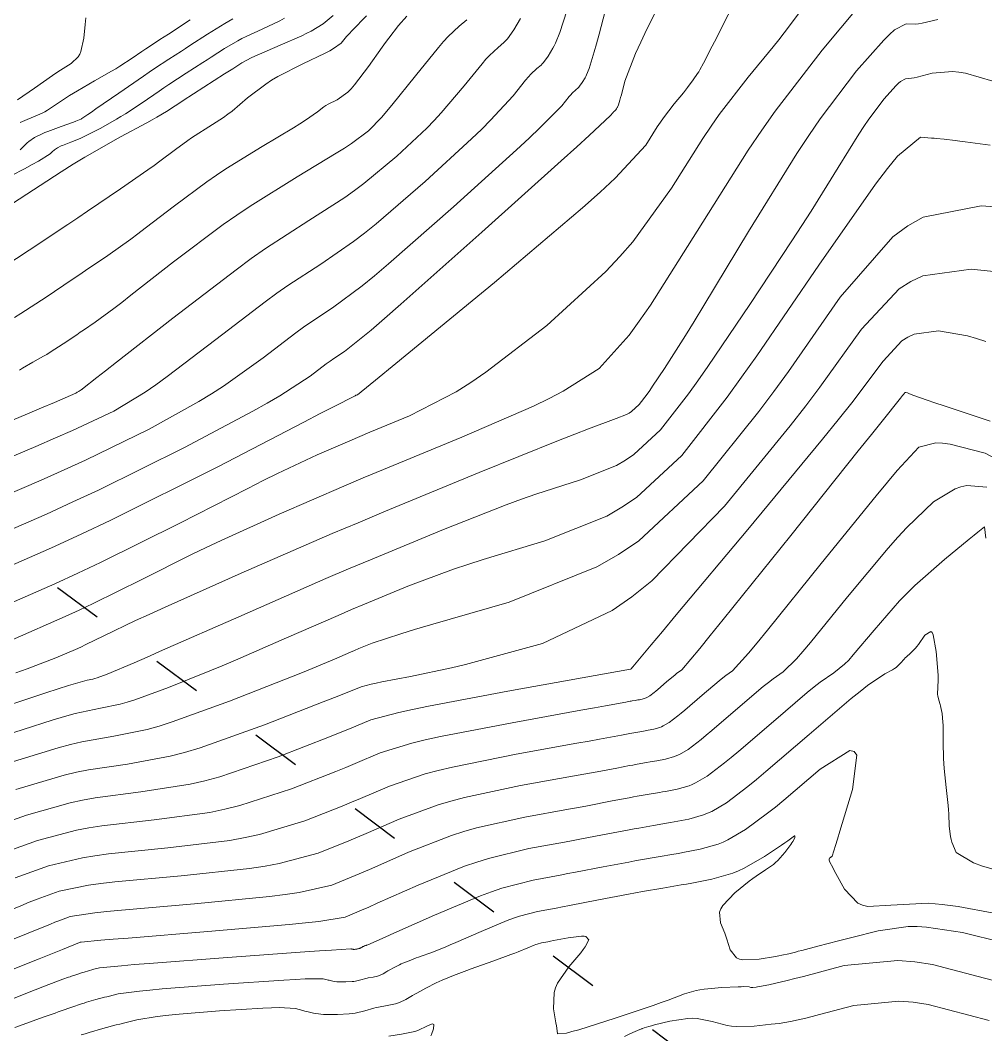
# Model space of a CAD drawing. Header units: millimetres. Extents: x 837475 to 838477, y 1189012 to 1191015.
# Drawn here: x 837715.5 to 837785.9, y 1190253.3 to 1190327.2 of the extents above; entities that cross this region are included whole.
import ezdxf

# ---------------------------------------------------------------- set-up
doc = ezdxf.new("R2010")
doc.units = ezdxf.units.MM
doc.header["$LTSCALE"] = 0.3
doc.linetypes.add('ACAD_ISO03W100', pattern=[30, 12, -18])
for name, color, linetype, lineweight, true_color in [('COTAS 10', 7, 'Continuous', 9, 0x6e3e2d), ('COTAS INT', 7, 'Continuous', 5, 0x9fa19f), ('Linea_Tendencia', 7, 'ACAD_ISO03W100', 30, 0xef3939)]:
    doc.layers.add(name, color=color, linetype=linetype, lineweight=lineweight, true_color=true_color)

msp = doc.modelspace()

# ---------------------------------------------------------------- linework, layer by layer
at = {"layer": 'COTAS 10'}
for points in [[(837710, 1190288.035), (837717.448, 1190291.266), (837719.374, 1190292.145), (837721.242, 1190293.017), (837727.497, 1190296.109), (837732.473, 1190298.76), (837733.535, 1190299.354), (837734.459, 1190299.887), (837736.655, 1190301.307), (837737.83, 1190302.205), (837738.111, 1190302.41), (837738.373, 1190302.595), (837739.158, 1190303.106), (837741.092, 1190304.673), (837742.078, 1190305.525), (837743.26, 1190306.558), (837749.156, 1190311.799), (837754.958, 1190317.01), (837756.08, 1190318.024), (837756.993, 1190318.852), (837758.544, 1190320.297), (837758.7, 1190320.49), (837758.734, 1190320.53), (837758.764, 1190320.563), (837758.839, 1190320.634), (837758.891, 1190320.676), (837758.906, 1190320.692), (837758.921, 1190320.71), (837758.979, 1190320.787), (837759.038, 1190320.887), (837759.053, 1190320.918), (837759.069, 1190320.951), (837759.125, 1190321.083), (837759.231, 1190321.436), (837759.278, 1190321.608), (837759.333, 1190321.812), (837759.597, 1190322.819), (837760.372, 1190324.817), (837760.748, 1190325.646), (837761.195, 1190326.595), (837763.396, 1190331.019)], [(837715.108, 1190305.594), (837715.578, 1190305.882), (837717.43, 1190307.081), (837719.317, 1190308.349), (837719.809, 1190308.681), (837720.288, 1190309.005), (837721.908, 1190310.107), (837723.588, 1190311.301), (837724.104, 1190311.682), (837724.643, 1190312.087), (837726.773, 1190313.731), (837729.138, 1190315.483), (837729.824, 1190315.955), (837730.524, 1190316.421), (837733.165, 1190318.055), (837735.442, 1190319.41), (837735.912, 1190319.701), (837736.313, 1190319.955), (837737.18, 1190320.567), (837737.652, 1190320.929), (837737.803, 1190321.025), (837737.963, 1190321.121), (837738.614, 1190321.452), (837739.399, 1190322.018), (837739.642, 1190322.261), (837739.898, 1190322.542), (837740.917, 1190323.868), (837741.914, 1190325.282), (837742.157, 1190325.618), (837742.384, 1190325.93), (837743.083, 1190326.856), (837743.695, 1190327.556)], [(837715.535, 1190319.792), (837715.706, 1190319.875), (837715.877, 1190319.954), (837716.494, 1190320.201), (837717.139, 1190320.483), (837717.327, 1190320.583), (837717.52, 1190320.693), (837718.254, 1190321.171), (837719.131, 1190321.753), (837719.415, 1190321.929), (837719.716, 1190322.111), (837720.949, 1190322.823), (837722.188, 1190323.536), (837722.493, 1190323.719), (837722.781, 1190323.896), (837723.682, 1190324.486), (837724.38, 1190324.966), (837724.539, 1190325.075), (837724.684, 1190325.173), (837725.086, 1190325.439), (837725.707, 1190325.839), (837726.323, 1190326.236), (837727.923, 1190327.267)], [(837712.821, 1190276.74), (837717.405, 1190278.246), (837718.307, 1190278.535), (837719.05, 1190278.769), (837720.406, 1190279.155), (837720.821, 1190279.238), (837720.971, 1190279.282), (837721.135, 1190279.333), (837721.854, 1190279.594), (837723.822, 1190280.43), (837724.774, 1190280.844), (837725.903, 1190281.338), (837731.449, 1190283.784), (837737.81, 1190286.562), (837739.453, 1190287.267), (837741.044, 1190287.942), (837746.364, 1190290.147), (837750.929, 1190291.931), (837752.045, 1190292.341), (837753.098, 1190292.715), (837756.364, 1190293.764), (837758.988, 1190294.815), (837759.635, 1190295.191), (837760.248, 1190295.604), (837762.177, 1190297.4), (837764.216, 1190300.038), (837764.898, 1190300.982), (837765.631, 1190302.017), (837768.704, 1190306.527), (837771.762, 1190311.17), (837772.485, 1190312.29), (837773.155, 1190313.339), (837775.13, 1190316.527), (837776.635, 1190318.948), (837777.008, 1190319.513), (837777.363, 1190320.032), (837778.489, 1190321.524), (837779.338, 1190322.475), (837779.518, 1190322.652), (837779.674, 1190322.792), (837780.04, 1190322.986), (837780.465, 1190323.017), (837780.659, 1190323.054), (837780.886, 1190323.103), (837781.981, 1190323.383), (837783.455, 1190323.516), (837783.921, 1190323.471), (837784.412, 1190323.392), (837786.394, 1190322.813)], [(837713.727, 1190266.381), (837716.79, 1190267.486), (837719.624, 1190268.223), (837720.521, 1190268.392), (837721.468, 1190268.547), (837725.296, 1190268.98), (837729.353, 1190269.531), (837730.444, 1190269.759), (837731.521, 1190270.021), (837735.296, 1190271.239), (837738.528, 1190272.514), (837739.264, 1190272.81), (837739.93, 1190273.082), (837741.759, 1190273.859), (837744.07, 1190274.572), (837745.041, 1190274.804), (837746.155, 1190275.05), (837751.37, 1190276.062), (837756.384, 1190276.966), (837757.37, 1190277.145), (837758.182, 1190277.292), (837759.664, 1190277.562), (837759.978, 1190277.622), (837760.054, 1190277.636), (837760.125, 1190277.649), (837760.341, 1190277.687), (837760.533, 1190277.719), (837760.589, 1190277.729), (837760.645, 1190277.74), (837760.858, 1190277.781), (837761.077, 1190277.844), (837761.138, 1190277.868), (837761.198, 1190277.896), (837761.414, 1190278.021), (837761.732, 1190278.263), (837761.857, 1190278.365), (837761.997, 1190278.482), (837762.634, 1190279.029), (837763.254, 1190279.559), (837763.384, 1190279.665), (837763.496, 1190279.753), (837763.748, 1190279.926), (837765.045, 1190281.462), (837765.815, 1190282.41), (837766.763, 1190283.584), (837771.672, 1190289.713), (837776.593, 1190295.874), (837777.548, 1190297.069), (837778.326, 1190298.043), (837779.666, 1190299.713), (837779.825, 1190299.904), (837779.858, 1190299.946), (837779.887, 1190299.982), (837779.953, 1190300.07), (837779.994, 1190300.113), (837780.006, 1190300.121), (837780.019, 1190300.127), (837780.071, 1190300.135), (837780.18, 1190300.102), (837780.229, 1190300.083), (837780.286, 1190300.06), (837780.561, 1190299.94), (837781.628, 1190299.557), (837782.185, 1190299.367), (837782.855, 1190299.142), (837786.218, 1190298.027)], [(837711.736, 1190254.659), (837715.807, 1190256.274), (837716.622, 1190256.595), (837717.301, 1190256.862), (837718.629, 1190257.367), (837719.057, 1190257.511), (837719.168, 1190257.55), (837719.278, 1190257.588), (837719.649, 1190257.719), (837719.995, 1190257.838), (837720.088, 1190257.868), (837720.18, 1190257.897), (837720.504, 1190257.99), (837720.818, 1190258.072), (837720.904, 1190258.095), (837720.99, 1190258.117), (837721.298, 1190258.195), (837722.914, 1190258.358), (837723.824, 1190258.433), (837724.936, 1190258.521), (837730.622, 1190258.948), (837736.258, 1190259.358), (837737.338, 1190259.435), (837738.208, 1190259.496), (837739.617, 1190259.586), (837739.663, 1190259.574), (837739.676, 1190259.57), (837739.688, 1190259.567), (837739.73, 1190259.558), (837739.778, 1190259.551), (837739.794, 1190259.55), (837739.811, 1190259.549), (837739.882, 1190259.548), (837739.957, 1190259.553), (837739.976, 1190259.555), (837739.994, 1190259.558), (837740.055, 1190259.573), (837740.112, 1190259.589), (837740.128, 1190259.592), (837740.143, 1190259.596), (837740.198, 1190259.605), (837740.249, 1190259.616), (837740.262, 1190259.62), (837740.274, 1190259.624), (837740.315, 1190259.644), (837740.357, 1190259.669), (837740.385, 1190259.685), (837740.442, 1190259.716), (837740.506, 1190259.749), (837740.525, 1190259.758), (837740.544, 1190259.766), (837740.617, 1190259.796), (837740.701, 1190259.828), (837740.728, 1190259.838), (837740.757, 1190259.848), (837740.871, 1190259.889), (837741.69, 1190260.247), (837742.162, 1190260.457), (837742.742, 1190260.715), (837745.721, 1190262.048), (837749.059, 1190263.441), (837749.863, 1190263.737), (837750.617, 1190263.995), (837752.906, 1190264.6), (837754.876, 1190264.96), (837755.428, 1190265.063), (837755.983, 1190265.167), (837758.01, 1190265.555), (837759.869, 1190265.909), (837760.318, 1190265.991), (837760.739, 1190266.068), (837762.022, 1190266.29), (837763.159, 1190266.485), (837763.488, 1190266.544), (837763.823, 1190266.606), (837765.086, 1190266.848), (837766.384, 1190267.223), (837766.742, 1190267.368), (837767.099, 1190267.531), (837768.381, 1190268.271), (837769.991, 1190269.469), (837770.554, 1190269.92), (837771.168, 1190270.424), (837773.811, 1190272.678), (837775.983, 1190274.028), (837776.3, 1190273.962), (837776.495, 1190273.705), (837776.172, 1190271.189), (837775.261, 1190268.159), (837775.085, 1190267.578), (837774.942, 1190267.109), (837774.7, 1190266.345), (837774.673, 1190266.314), (837774.665, 1190266.306), (837774.657, 1190266.299), (837774.627, 1190266.278), (837774.59, 1190266.254), (837774.578, 1190266.245), (837774.565, 1190266.235), (837774.51, 1190266.191), (837774.476, 1190266.117), (837774.477, 1190266.088), (837774.481, 1190266.056), (837774.533, 1190265.909), (837774.743, 1190265.501), (837774.846, 1190265.305), (837774.97, 1190265.072), (837775.584, 1190263.926), (837776.556, 1190262.909), (837776.906, 1190262.756), (837777.291, 1190262.659), (837778.972, 1190262.775), (837781.682, 1190262.901), (837782.715, 1190262.811), (837783.87, 1190262.667), (837789.065, 1190261.694)]]:
    msp.add_lwpolyline(points, dxfattribs=at)
at = {"layer": 'COTAS INT'}
for points in [[(837710, 1190285.37), (837717.821, 1190288.795), (837719.983, 1190289.796), (837722.143, 1190290.82), (837729.931, 1190294.708), (837736.196, 1190297.958), (837737.396, 1190298.581), (837738.364, 1190299.083), (837739.931, 1190299.892), (837739.989, 1190299.917), (837740.006, 1190299.925), (837740.025, 1190299.932), (837740.095, 1190299.961), (837741.674, 1190301.235), (837742.643, 1190302.028), (837743.842, 1190303.011), (837750.095, 1190308.15), (837756.503, 1190313.567), (837757.8, 1190314.726), (837758.891, 1190315.736), (837761.106, 1190318.15), (837761.951, 1190319.492), (837762.178, 1190319.826), (837762.401, 1190320.143), (837763.181, 1190321.152), (837763.856, 1190321.968), (837764.013, 1190322.164), (837764.157, 1190322.347), (837764.572, 1190322.897), (837764.887, 1190323.365), (837764.968, 1190323.496), (837765.048, 1190323.628), (837765.314, 1190324.11), (837765.959, 1190325.37), (837766.278, 1190325.993), (837766.657, 1190326.734), (837768.531, 1190330.4)], [(837710, 1190290.7), (837717.054, 1190293.727), (837718.732, 1190294.477), (837720.291, 1190295.189), (837724.929, 1190297.442), (837728.55, 1190299.459), (837729.468, 1190300.022), (837730.349, 1190300.588), (837733.224, 1190302.647), (837735.604, 1190304.467), (837736.174, 1190304.882), (837736.704, 1190305.257), (837738.294, 1190306.291), (837740.457, 1190307.893), (837741.347, 1190308.628), (837742.365, 1190309.488), (837747.096, 1190313.644), (837751.688, 1190317.804), (837752.618, 1190318.666), (837753.4, 1190319.404), (837754.991, 1190321.021), (837755.529, 1190321.686), (837755.646, 1190321.822), (837755.749, 1190321.937), (837756.009, 1190322.18), (837756.186, 1190322.326), (837756.237, 1190322.38), (837756.29, 1190322.44), (837756.488, 1190322.707), (837756.69, 1190323.049), (837756.745, 1190323.157), (837756.799, 1190323.27), (837756.991, 1190323.724), (837757.354, 1190324.937), (837757.517, 1190325.529), (837757.707, 1190326.232), (837758.616, 1190329.695)], [(837755.349, 1190327.939), (837754.856, 1190326.364), (837754.529, 1190325.588), (837754.436, 1190325.395), (837754.343, 1190325.212), (837753.997, 1190324.628), (837753.658, 1190324.171), (837753.568, 1190324.068), (837753.481, 1190323.976), (837753.178, 1190323.726), (837752.734, 1190323.311), (837752.557, 1190323.114), (837752.357, 1190322.881), (837751.439, 1190321.746), (837749.806, 1190319.955), (837749.155, 1190319.309), (837748.417, 1190318.598), (837745.036, 1190315.489), (837741.47, 1190312.418), (837740.617, 1190311.73), (837739.821, 1190311.114), (837737.43, 1190309.476), (837735.035, 1190307.919), (837734.236, 1190307.354), (837733.379, 1190306.729), (837729.792, 1190303.988), (837726.238, 1190301.288), (837725.401, 1190300.69), (837724.627, 1190300.158), (837722.362, 1190298.774), (837719.341, 1190297.361), (837718.091, 1190296.809), (837716.66, 1190296.187), (837710, 1190293.364)], [(837772.32, 1190327.806), (837771.203, 1190326.324), (837770.814, 1190325.832), (837770.39, 1190325.304), (837768.572, 1190323.104), (837766.47, 1190320.385), (837765.868, 1190319.53), (837765.258, 1190318.631), (837762.98, 1190315.016), (837760.169, 1190311.107), (837759.221, 1190310.024), (837758.201, 1190308.939), (837753.905, 1190305.016), (837749.467, 1190301.614), (837748.357, 1190300.858), (837747.299, 1190300.183), (837743.905, 1190298.417), (837741.01, 1190297.227), (837740.266, 1190296.916), (837739.548, 1190296.612), (837737.161, 1190295.578), (837734.274, 1190294.217), (837733.241, 1190293.706), (837732.106, 1190293.138), (837727.161, 1190290.605), (837721.388, 1190287.736), (837719.732, 1190286.957), (837718.05, 1190286.184), (837711.768, 1190283.444)], [(837714.952, 1190282.112), (837718.805, 1190283.791), (837719.836, 1190284.266), (837720.851, 1190284.744), (837724.391, 1190286.503), (837728.016, 1190288.318), (837729.086, 1190288.832), (837730.184, 1190289.351), (837734.391, 1190291.263), (837739.106, 1190293.306), (837740.526, 1190293.907), (837741.996, 1190294.522), (837747.714, 1190296.873), (837752.923, 1190299.131), (837754.071, 1190299.688), (837755.092, 1190300.217), (837757.714, 1190301.881), (837759.898, 1190304.31), (837760.642, 1190305.321), (837761.447, 1190306.479), (837764.855, 1190311.881), (837768.564, 1190317.77), (837769.559, 1190319.234), (837770.539, 1190320.627), (837773.962, 1190325.057), (837776.693, 1190328.315)], [(837751.995, 1190327.374), (837751.507, 1190326.548), (837751.027, 1190325.902), (837750.9, 1190325.757), (837750.775, 1190325.626), (837750.347, 1190325.272), (837749.719, 1190324.685), (837749.469, 1190324.406), (837749.186, 1190324.077), (837747.887, 1190322.47), (837746.212, 1190320.506), (837745.692, 1190319.951), (837745.147, 1190319.392), (837742.976, 1190317.334), (837740.575, 1190315.347), (837739.886, 1190314.833), (837739.185, 1190314.334), (837736.567, 1190312.662), (837733.409, 1190310.615), (837732.369, 1190309.88), (837731.257, 1190309.073), (837726.641, 1190305.548), (837722.541, 1190302.323), (837721.753, 1190301.704), (837721.116, 1190301.204), (837720.073, 1190300.389), (837720.011, 1190300.346), (837719.993, 1190300.334), (837719.974, 1190300.321), (837719.901, 1190300.272), (837719.83, 1190300.226), (837719.812, 1190300.215), (837719.794, 1190300.205), (837719.682, 1190300.141), (837719.648, 1190300.119), (837719.581, 1190300.07), (837718.03, 1190299.401), (837717.077, 1190298.998), (837715.897, 1190298.501), (837709.745, 1190295.923)], [(837734.797, 1190327.409), (837734.436, 1190327.205), (837733.165, 1190326.59), (837731.989, 1190326.059), (837731.687, 1190325.908), (837731.395, 1190325.755), (837730.427, 1190325.186), (837729.451, 1190324.558), (837729.154, 1190324.366), (837728.845, 1190324.168), (837727.633, 1190323.388), (837726.355, 1190322.555), (837726.005, 1190322.322), (837725.657, 1190322.089), (837724.414, 1190321.24), (837723.201, 1190320.435), (837722.872, 1190320.23), (837722.546, 1190320.033), (837721.395, 1190319.385), (837720.374, 1190318.865), (837720.131, 1190318.748), (837719.904, 1190318.643), (837719.227, 1190318.364), (837718.73, 1190318.179), (837718.618, 1190318.133), (837718.516, 1190318.089), (837718.238, 1190317.952), (837718.031, 1190317.81), (837717.974, 1190317.763), (837717.916, 1190317.713), (837717.709, 1190317.507), (837716.858, 1190316.981), (837716.395, 1190316.729), (837715.833, 1190316.431), (837712.982, 1190314.973)], [(837740.764, 1190327.562), (837739.719, 1190326.494), (837739.503, 1190326.265), (837739.317, 1190326.065), (837738.911, 1190325.586), (837738.36, 1190325.178), (837738.084, 1190325.022), (837737.754, 1190324.848), (837736.116, 1190324.068), (837734.291, 1190323.139), (837733.844, 1190322.873), (837733.42, 1190322.602), (837732.1, 1190321.588), (837730.963, 1190320.63), (837730.656, 1190320.395), (837730.353, 1190320.173), (837729.285, 1190319.478), (837728.275, 1190318.852), (837728.007, 1190318.674), (837727.744, 1190318.494), (837726.839, 1190317.823), (837725.694, 1190316.968), (837725.28, 1190316.672), (837724.824, 1190316.349), (837722.826, 1190314.966), (837720.426, 1190313.335), (837719.717, 1190312.855), (837718.988, 1190312.363), (837716.194, 1190310.486), (837713.452, 1190308.711)], [(837738.336, 1190327.59), (837737.598, 1190326.988), (837736.726, 1190326.461), (837736.405, 1190326.296), (837736.05, 1190326.122), (837734.477, 1190325.427), (837732.954, 1190324.774), (837732.63, 1190324.628), (837732.348, 1190324.497), (837731.68, 1190324.146), (837731.015, 1190323.719), (837730.414, 1190323.332), (837728.906, 1190322.363), (837727.409, 1190321.397), (837727.094, 1190321.193), (837726.822, 1190321.015), (837726.201, 1190320.602), (837725.478, 1190320.175), (837725.142, 1190319.989), (837724.748, 1190319.774), (837722.834, 1190318.751), (837720.228, 1190317.267), (837719.398, 1190316.76), (837718.52, 1190316.213), (837714.958, 1190313.89)], [(837715.212, 1190279.688), (837716.027, 1190279.978), (837718.137, 1190280.779), (837719.559, 1190281.399), (837719.939, 1190281.574), (837720.314, 1190281.751), (837721.62, 1190282.4), (837723.926, 1190283.498), (837724.931, 1190283.958), (837726.094, 1190284.485), (837731.62, 1190286.949), (837738.272, 1190289.841), (837740.145, 1190290.638), (837742.032, 1190291.433), (837748.961, 1190294.289), (837754.764, 1190296.623), (837755.942, 1190297.088), (837756.933, 1190297.475), (837758.961, 1190298.218), (837759.711, 1190298.519), (837759.896, 1190298.626), (837760.071, 1190298.744), (837760.622, 1190299.257), (837761.204, 1190300.011), (837761.399, 1190300.28), (837761.609, 1190300.576), (837762.487, 1190301.865), (837764.015, 1190304.287), (837764.635, 1190305.297), (837765.34, 1190306.455), (837768.594, 1190311.865), (837772.118, 1190317.536), (837772.993, 1190318.859), (837773.824, 1190320.074), (837776.461, 1190323.57), (837778.449, 1190325.796), (837778.871, 1190326.211), (837779.236, 1190326.539), (837780.093, 1190326.993), (837780.744, 1190326.97), (837780.981, 1190326.997), (837781.241, 1190327.038), (837782.385, 1190327.304)], [(837720.307, 1190327.426), (837720.288, 1190327.19), (837720.267, 1190326.941), (837720.168, 1190325.93), (837719.957, 1190324.982), (837719.865, 1190324.772), (837719.758, 1190324.585), (837719.25, 1190324.099), (837718.47, 1190323.619), (837718.192, 1190323.435), (837717.886, 1190323.23), (837716.559, 1190322.307), (837715.325, 1190321.441)], [(837748.07, 1190327.275), (837747.516, 1190326.818), (837746.705, 1190326.058), (837746.381, 1190325.698), (837746.015, 1190325.273), (837744.335, 1190323.195), (837742.619, 1190321.057), (837742.229, 1190320.593), (837741.877, 1190320.186), (837740.917, 1190319.179), (837739.68, 1190318.277), (837739.155, 1190317.936), (837738.55, 1190317.554), (837735.703, 1190315.847), (837732.276, 1190313.699), (837731.305, 1190313.04), (837730.325, 1190312.353), (837726.707, 1190309.64), (837723.592, 1190307.205), (837722.929, 1190306.693), (837722.352, 1190306.252), (837720.991, 1190305.248), (837720.15, 1190304.676), (837719.901, 1190304.508), (837719.645, 1190304.335), (837718.665, 1190303.677), (837717.704, 1190303.054), (837717.46, 1190302.904), (837717.225, 1190302.764), (837716.459, 1190302.34), (837715.707, 1190301.905), (837715.481, 1190301.759)], [(837715.518, 1190317.815), (837715.933, 1190318.227), (837716.048, 1190318.326), (837716.162, 1190318.419), (837716.577, 1190318.704), (837717.125, 1190318.976), (837717.325, 1190319.062), (837717.545, 1190319.152), (837718.513, 1190319.514), (837719.404, 1190319.832), (837719.576, 1190319.894), (837719.715, 1190319.945), (837719.949, 1190320.034), (837719.975, 1190320.051), (837719.983, 1190320.056), (837719.992, 1190320.061), (837720.028, 1190320.082), (837720.463, 1190320.38), (837720.723, 1190320.559), (837721.044, 1190320.781), (837722.709, 1190321.935), (837724.523, 1190323.184), (837724.938, 1190323.467), (837725.314, 1190323.722), (837726.359, 1190324.414), (837727.276, 1190325.003), (837727.572, 1190325.194), (837727.887, 1190325.397), (837729.175, 1190326.227), (837730.442, 1190327.013), (837730.743, 1190327.187), (837731.023, 1190327.343)], [(837786.211, 1190318.153), (837784.38, 1190318.393), (837783.99, 1190318.443), (837783.651, 1190318.486), (837782.852, 1190318.581), (837782.304, 1190318.632), (837782.124, 1190318.648), (837781.93, 1190318.664), (837781.128, 1190318.726), (837779.457, 1190317.337), (837778.715, 1190316.438), (837777.853, 1190315.315), (837773.733, 1190309.405), (837769.213, 1190302.798), (837768.099, 1190301.237), (837767.044, 1190299.792), (837763.733, 1190295.543), (837760.426, 1190292.464), (837759.375, 1190291.756), (837758.265, 1190291.112), (837753.766, 1190289.309), (837749.263, 1190287.956), (837748.149, 1190287.595), (837747.094, 1190287.24), (837743.766, 1190286.006), (837740.618, 1190284.701), (837739.676, 1190284.301), (837738.704, 1190283.884), (837734.939, 1190282.239), (837731.206, 1190280.617), (837730.254, 1190280.214), (837729.338, 1190279.831), (837726.323, 1190278.616), (837723.872, 1190277.727), (837723.311, 1190277.55), (837722.801, 1190277.403), (837721.384, 1190277.12), (837719.533, 1190276.725), (837718.75, 1190276.507), (837717.849, 1190276.241), (837713.615, 1190274.889)], [(837789.217, 1190313.453), (837785.553, 1190313.73), (837781.333, 1190312.906), (837780.21, 1190312.272), (837779.107, 1190311.462), (837775.288, 1190307.071), (837771.509, 1190301.649), (837770.432, 1190300.189), (837769.341, 1190298.747), (837765.288, 1190293.686), (837760.603, 1190289.324), (837759.114, 1190288.321), (837757.542, 1190287.409), (837751.169, 1190284.855), (837745.428, 1190283.197), (837744.253, 1190282.849), (837743.259, 1190282.548), (837741.169, 1190281.864), (837740.192, 1190281.459), (837739.9, 1190281.335), (837739.598, 1190281.205), (837738.429, 1190280.695), (837736.51, 1190279.895), (837735.734, 1190279.583), (837734.853, 1190279.232), (837730.791, 1190277.638), (837726.608, 1190276.121), (837725.65, 1190275.819), (837724.78, 1190275.568), (837722.362, 1190275.085), (837720.017, 1190274.68), (837719.193, 1190274.478), (837718.292, 1190274.237), (837714.409, 1190273.038)], [(837715.202, 1190271.188), (837718.736, 1190272.232), (837719.636, 1190272.45), (837720.501, 1190272.636), (837723.34, 1190273.05), (837726.465, 1190273.618), (837727.51, 1190273.901), (837728.633, 1190274.239), (837733.34, 1190275.913), (837737.593, 1190277.572), (837738.43, 1190277.9), (837739.119, 1190278.171), (837740.379, 1190278.675), (837741.109, 1190278.871), (837741.465, 1190278.947), (837741.886, 1190279.033), (837743.962, 1190279.423), (837746.964, 1190280.067), (837747.969, 1190280.313), (837749.05, 1190280.589), (837753.583, 1190281.829), (837758.674, 1190284.234), (837760.106, 1190285.244), (837761.549, 1190286.403), (837766.843, 1190291.829), (837771.637, 1190297.702), (837772.764, 1190299.142), (837773.805, 1190300.501), (837776.843, 1190304.737), (837779.569, 1190307.666), (837780.414, 1190308.201), (837781.298, 1190308.616), (837784.813, 1190309.118), (837788.093, 1190308.78)], [(837712.555, 1190268.116), (837715.996, 1190269.337), (837719.18, 1190270.228), (837720.078, 1190270.421), (837720.984, 1190270.591), (837724.318, 1190271.015), (837727.909, 1190271.574), (837728.977, 1190271.83), (837730.077, 1190272.13), (837734.318, 1190273.576), (837738.06, 1190275.043), (837738.847, 1190275.355), (837739.524, 1190275.626), (837741.069, 1190276.267), (837743.111, 1190276.815), (837744.102, 1190277.028), (837745.278, 1190277.268), (837751.063, 1190278.354), (837759.995, 1190279.964), (837760, 1190279.965), (837760.002, 1190279.965), (837760.005, 1190279.966), (837760.008, 1190279.966), (837760.01, 1190279.967), (837760.013, 1190279.967), (837760.016, 1190279.968), (837760.018, 1190279.969), (837760.021, 1190279.971), (837760.026, 1190279.974), (837760.027, 1190279.976), (837760.03, 1190279.978), (837760.039, 1190279.986), (837760.048, 1190279.993), (837760.05, 1190279.995), (837760.052, 1190279.996), (837760.055, 1190279.999), (837760.075, 1190280.022), (837760.086, 1190280.036), (837760.1, 1190280.053), (837760.172, 1190280.144), (837761.51, 1190281.745), (837762.322, 1190282.715), (837763.325, 1190283.914), (837768.542, 1190290.144), (837773.986, 1190296.72), (837775.133, 1190298.137), (837776.124, 1190299.378), (837778.398, 1190302.404), (837779.781, 1190303.89), (837780.21, 1190304.161), (837780.658, 1190304.372), (837782.442, 1190304.626), (837784.556, 1190304.252), (837785.212, 1190304.066), (837785.9, 1190303.844)], [(837788.346, 1190294.371), (837785.831, 1190295.708), (837783.285, 1190296.368), (837782.731, 1190296.438), (837782.242, 1190296.46), (837781.018, 1190296.132), (837779.44, 1190294.44), (837778.727, 1190293.601), (837777.894, 1190292.601), (837773.89, 1190287.654), (837769.99, 1190282.811), (837769.223, 1190281.877), (837768.591, 1190281.119), (837767.441, 1190279.853), (837766.941, 1190279.51), (837766.719, 1190279.334), (837766.461, 1190279.124), (837765.228, 1190278.072), (837763.964, 1190276.986), (837763.686, 1190276.755), (837763.439, 1190276.553), (837762.808, 1190276.071), (837762.378, 1190275.823), (837762.259, 1190275.768), (837762.139, 1190275.72), (837761.704, 1190275.594), (837761.281, 1190275.513), (837761.168, 1190275.492), (837761.058, 1190275.472), (837760.677, 1190275.407), (837760.248, 1190275.333), (837760.107, 1190275.307), (837759.956, 1190275.279), (837759.333, 1190275.161), (837757.743, 1190274.867), (837756.982, 1190274.728), (837756.082, 1190274.565), (837751.677, 1190273.77), (837747.031, 1190272.832), (837745.98, 1190272.579), (837745.03, 1190272.329), (837742.448, 1190271.45), (837740.335, 1190270.537), (837739.68, 1190270.265), (837738.996, 1190269.985), (837736.274, 1190268.903), (837732.965, 1190267.911), (837731.911, 1190267.688), (837730.797, 1190267.487), (837726.274, 1190266.945), (837721.952, 1190266.502), (837720.964, 1190266.364), (837720.067, 1190266.218), (837717.583, 1190265.635), (837715.173, 1190264.76)], [(837712.865, 1190261.623), (837715.563, 1190262.728), (837716.187, 1190262.975), (837716.758, 1190263.197), (837718.377, 1190263.785), (837720.511, 1190264.214), (837721.407, 1190264.335), (837722.436, 1190264.458), (837727.252, 1190264.91), (837732.241, 1190265.443), (837733.378, 1190265.617), (837734.409, 1190265.802), (837737.252, 1190266.566), (837739.464, 1190267.455), (837740.097, 1190267.72), (837740.74, 1190267.992), (837743.138, 1190269.042), (837745.989, 1190270.086), (837746.918, 1190270.354), (837747.908, 1190270.614), (837751.985, 1190271.477), (837755.781, 1190272.164), (837756.594, 1190272.312), (837757.303, 1190272.442), (837759.002, 1190272.759), (837759.934, 1190272.937), (837760.159, 1190272.978), (837760.37, 1190273.017), (837761.013, 1190273.128), (837761.583, 1190273.226), (837761.748, 1190273.255), (837761.916, 1190273.286), (837762.549, 1190273.408), (837763.2, 1190273.595), (837763.379, 1190273.668), (837763.558, 1190273.75), (837764.201, 1190274.121), (837765.146, 1190274.842), (837765.515, 1190275.144), (837765.931, 1190275.491), (837767.823, 1190277.115), (837769.667, 1190278.689), (837770.053, 1190279.004), (837770.385, 1190279.267), (837771.134, 1190279.78), (837772.094, 1190280.721), (837772.559, 1190281.254), (837773.11, 1190281.904), (837775.82, 1190285.236), (837778.77, 1190288.79), (837779.472, 1190289.581), (837780.125, 1190290.288), (837782.068, 1190292.145), (837783.652, 1190293.107), (837784.077, 1190293.25), (837784.497, 1190293.339), (837785.965, 1190293.217)], [(837785.893, 1190289.509), (837785.786, 1190290.346), (837785.32, 1190289.95), (837785.037, 1190289.717), (837784.688, 1190289.432), (837782.872, 1190287.959), (837780.718, 1190286.063), (837780.156, 1190285.511), (837779.608, 1190284.948), (837777.751, 1190282.817), (837776.231, 1190280.998), (837775.896, 1190280.631), (837775.597, 1190280.324), (837774.827, 1190279.707), (837773.83, 1190279.023), (837773.388, 1190278.673), (837772.873, 1190278.254), (837770.418, 1190276.158), (837767.899, 1190273.995), (837767.345, 1190273.533), (837766.853, 1190273.131), (837765.594, 1190272.171), (837764.738, 1190271.677), (837764.5, 1190271.568), (837764.262, 1190271.471), (837763.395, 1190271.221), (837762.552, 1190271.059), (837762.328, 1190271.018), (837762.109, 1190270.979), (837761.349, 1190270.849), (837760.493, 1190270.7), (837760.212, 1190270.649), (837759.913, 1190270.594), (837758.671, 1190270.358), (837756.863, 1190270.017), (837756.205, 1190269.896), (837755.479, 1190269.763), (837752.292, 1190269.185), (837748.784, 1190268.395), (837747.857, 1190268.129), (837746.949, 1190267.842), (837743.827, 1190266.634), (837741.145, 1190265.448), (837740.514, 1190265.175), (837739.932, 1190264.926), (837738.23, 1190264.229), (837735.853, 1190263.693), (837734.845, 1190263.546), (837733.685, 1190263.4), (837728.23, 1190262.875), (837722.919, 1190262.413), (837721.85, 1190262.307), (837720.955, 1190262.209), (837719.171, 1190261.934), (837718.344, 1190261.633), (837718.052, 1190261.52), (837717.733, 1190261.394), (837714.238, 1190259.963)], [(837786.421, 1190265.387), (837785.637, 1190265.619), (837784.985, 1190265.845), (837783.732, 1190266.613), (837783.418, 1190267.349), (837783.358, 1190267.556), (837783.309, 1190267.763), (837783.229, 1190268.52), (837783.191, 1190269.417), (837783.169, 1190269.713), (837783.141, 1190270.029), (837782.998, 1190271.342), (837782.859, 1190272.728), (837782.834, 1190273.091), (837782.815, 1190273.444), (837782.792, 1190274.643), (837782.787, 1190275.656), (837782.779, 1190275.891), (837782.768, 1190276.107), (837782.701, 1190276.727), (837782.612, 1190277.178), (837782.586, 1190277.288), (837782.56, 1190277.392), (837782.46, 1190277.712), (837782.388, 1190278.015), (837782.379, 1190278.108), (837782.375, 1190278.204), (837782.401, 1190278.583), (837782.416, 1190279.238), (837782.406, 1190279.509), (837782.389, 1190279.818), (837782.276, 1190281.256), (837782.054, 1190282.464), (837781.97, 1190282.629), (837781.875, 1190282.72), (837781.446, 1190282.435), (837780.985, 1190281.768), (837780.87, 1190281.619), (837780.76, 1190281.484), (837780.407, 1190281.127), (837780.102, 1190280.859), (837780.022, 1190280.781), (837779.944, 1190280.701), (837779.681, 1190280.399), (837779.352, 1190280.092), (837779.232, 1190280.008), (837779.1, 1190279.926), (837778.52, 1190279.634), (837777.274, 1190278.78), (837776.722, 1190278.343), (837776.08, 1190277.819), (837773.013, 1190275.201), (837769.866, 1190272.5), (837769.174, 1190271.923), (837768.56, 1190271.42), (837766.988, 1190270.221), (837765.919, 1190269.604), (837765.621, 1190269.468), (837765.323, 1190269.347), (837764.241, 1190269.034), (837763.188, 1190268.833), (837762.908, 1190268.781), (837762.634, 1190268.732), (837761.685, 1190268.569), (837760.616, 1190268.384), (837760.265, 1190268.32), (837759.891, 1190268.251), (837758.341, 1190267.956), (837756.423, 1190267.592), (837755.817, 1190267.479), (837755.178, 1190267.362), (837752.599, 1190266.892), (837749.661, 1190266.177), (837748.796, 1190265.904), (837747.909, 1190265.599), (837744.517, 1190264.226), (837741.551, 1190262.903), (837740.931, 1190262.63), (837740.399, 1190262.397), (837739.208, 1190261.893), (837737.297, 1190261.584), (837736.312, 1190261.475), (837735.129, 1190261.356), (837729.208, 1190260.84), (837723.403, 1190260.369), (837722.293, 1190260.278), (837721.399, 1190260.205), (837719.964, 1190260.083), (837719.929, 1190260.07), (837719.916, 1190260.065), (837719.902, 1190260.06), (837719.843, 1190260.036), (837718.6, 1190259.54), (837716.9, 1190258.863), (837712.004, 1190256.913)], [(837787.12, 1190260.049), (837784.191, 1190260.783), (837781.561, 1190261.176), (837780.883, 1190261.206), (837780.227, 1190261.203), (837778.037, 1190260.909), (837776.117, 1190260.422), (837775.631, 1190260.298), (837775.165, 1190260.177), (837773.645, 1190259.78), (837772.473, 1190259.469), (837772.227, 1190259.404), (837772.014, 1190259.348), (837771.527, 1190259.222), (837771.034, 1190259.119), (837770.818, 1190259.079), (837770.566, 1190259.033), (837769.371, 1190258.823), (837768.184, 1190258.78), (837767.939, 1190258.84), (837767.73, 1190258.93), (837767.273, 1190259.515), (837767.027, 1190260.295), (837766.95, 1190260.508), (837766.87, 1190260.72), (837766.546, 1190261.476), (837766.496, 1190262.267), (837766.587, 1190262.501), (837766.724, 1190262.742), (837767.599, 1190263.666), (837768.657, 1190264.51), (837768.909, 1190264.701), (837769.144, 1190264.872), (837769.846, 1190265.336), (837770.419, 1190265.739), (837770.572, 1190265.872), (837770.723, 1190266.016), (837771.249, 1190266.613), (837771.671, 1190267.18), (837771.756, 1190267.303), (837771.827, 1190267.412), (837771.97, 1190267.685), (837771.985, 1190267.805), (837771.976, 1190267.817), (837771.961, 1190267.82), (837771.858, 1190267.756), (837771.452, 1190267.461), (837771.246, 1190267.319), (837771, 1190267.15), (837769.775, 1190266.321), (837768.279, 1190265.458), (837767.863, 1190265.268), (837767.446, 1190265.098), (837765.932, 1190264.661), (837764.459, 1190264.379), (837764.068, 1190264.307), (837763.684, 1190264.238), (837762.358, 1190264.011), (837760.862, 1190263.752), (837760.371, 1190263.663), (837759.847, 1190263.566), (837757.679, 1190263.153), (837755.543, 1190262.743), (837755.04, 1190262.647), (837754.575, 1190262.559), (837753.213, 1190262.307), (837751.908, 1190261.962), (837751.479, 1190261.816), (837751.02, 1190261.647), (837749.118, 1190260.853), (837747.282, 1190260.044), (837746.865, 1190259.867), (837746.488, 1190259.709), (837745.454, 1190259.304), (837744.738, 1190259.048), (837744.561, 1190258.984), (837744.393, 1190258.922), (837743.862, 1190258.723), (837743.408, 1190258.536), (837743.288, 1190258.483), (837743.17, 1190258.428), (837742.767, 1190258.222), (837742.411, 1190258.025), (837742.322, 1190257.974), (837742.238, 1190257.927), (837741.973, 1190257.771), (837741.717, 1190257.647), (837741.639, 1190257.619), (837741.557, 1190257.594), (837741.238, 1190257.528), (837740.895, 1190257.468), (837740.799, 1190257.447), (837740.702, 1190257.424), (837740.348, 1190257.323), (837739.964, 1190257.231), (837739.848, 1190257.213), (837739.728, 1190257.197), (837739.263, 1190257.169), (837738.819, 1190257.174), (837738.712, 1190257.179), (837738.612, 1190257.187), (837738.31, 1190257.23), (837738.046, 1190257.291), (837737.97, 1190257.31), (837737.892, 1190257.329), (837737.6, 1190257.408), (837736.304, 1190257.398), (837735.592, 1190257.362), (837734.728, 1190257.312), (837730.337, 1190257.011), (837725.881, 1190256.662), (837724.977, 1190256.582), (837724.216, 1190256.509), (837722.658, 1190256.306), (837722.028, 1190256.145), (837721.852, 1190256.1), (837721.675, 1190256.054), (837721.031, 1190255.885), (837720.368, 1190255.695), (837720.18, 1190255.636), (837719.989, 1190255.575), (837719.281, 1190255.331), (837718.521, 1190255.062), (837718.298, 1190254.984), (837718.069, 1190254.905), (837717.194, 1190254.61), (837715.736, 1190254.077), (837715.139, 1190253.848)], [(837787.277, 1190257.06), (837782.013, 1190258.455), (837780.71, 1190258.64), (837779.473, 1190258.738), (837775.563, 1190258.366), (837772.608, 1190257.579), (837771.973, 1190257.416), (837771.418, 1190257.277), (837770.079, 1190256.969), (837769.401, 1190256.845), (837769.265, 1190256.82), (837769.149, 1190256.8), (837768.917, 1190256.764), (837768.821, 1190256.766), (837768.792, 1190256.77), (837768.762, 1190256.776), (837768.648, 1190256.809), (837768.269, 1190256.83), (837768.073, 1190256.827), (837767.837, 1190256.821), (837766.656, 1190256.77), (837765.364, 1190256.652), (837765.059, 1190256.604), (837764.776, 1190256.549), (837763.943, 1190256.298), (837762.75, 1190255.848), (837762.24, 1190255.668), (837761.652, 1190255.465), (837758.879, 1190254.531), (837756.239, 1190253.695), (837755.735, 1190253.553), (837755.329, 1190253.449), (837754.68, 1190253.398), (837754.63, 1190253.798), (837754.602, 1190253.979), (837754.568, 1190254.19), (837754.392, 1190255.204), (837754.43, 1190256.413), (837754.531, 1190256.746), (837754.671, 1190257.078), (837755.502, 1190258.274), (837756.386, 1190259.301), (837756.559, 1190259.527), (837756.701, 1190259.727), (837756.956, 1190260.242), (837756.756, 1190260.476), (837756.611, 1190260.501), (837756.428, 1190260.507), (837755.445, 1190260.383), (837754.399, 1190260.181), (837754.176, 1190260.138), (837753.981, 1190260.101), (837753.52, 1190260.015), (837753.2, 1190259.93), (837753.095, 1190259.894), (837752.982, 1190259.853), (837752.516, 1190259.658), (837751.823, 1190259.374), (837751.568, 1190259.277), (837751.286, 1190259.171), (837750.038, 1190258.719), (837748.72, 1190258.248), (837748.394, 1190258.129), (837748.085, 1190258.016), (837747.108, 1190257.65), (837746.272, 1190257.307), (837746.051, 1190257.208), (837745.835, 1190257.107), (837745.093, 1190256.729), (837744.436, 1190256.364), (837744.274, 1190256.272), (837744.119, 1190256.184), (837743.631, 1190255.897), (837743.159, 1190255.669), (837743.015, 1190255.618), (837742.866, 1190255.572), (837742.279, 1190255.451), (837741.647, 1190255.34), (837741.47, 1190255.301), (837741.292, 1190255.258), (837740.64, 1190255.074), (837739.933, 1190254.904), (837739.72, 1190254.87), (837739.5, 1190254.842), (837738.645, 1190254.79), (837737.826, 1190254.798), (837737.629, 1190254.809), (837737.445, 1190254.823), (837736.891, 1190254.902), (837736.405, 1190255.014), (837736.264, 1190255.049), (837736.121, 1190255.085), (837735.584, 1190255.229), (837734.399, 1190255.3), (837733.847, 1190255.289), (837733.199, 1190255.266), (837730.051, 1190255.073), (837726.826, 1190254.804), (837726.129, 1190254.732), (837725.518, 1190254.661), (837724.017, 1190254.416), (837723.065, 1190254.174), (837722.799, 1190254.105), (837722.532, 1190254.036), (837721.559, 1190253.779), (837720.557, 1190253.492), (837720.272, 1190253.404), (837719.983, 1190253.311)], [(837759.562, 1190253.198), (837759.898, 1190253.357), (837760.176, 1190253.488), (837760.69, 1190253.719), (837760.815, 1190253.763), (837760.847, 1190253.775), (837760.878, 1190253.787), (837760.983, 1190253.829), (837761.332, 1190253.93), (837761.518, 1190253.979), (837761.742, 1190254.036), (837762.871, 1190254.319), (837764.182, 1190254.521), (837764.521, 1190254.528), (837764.848, 1190254.513), (837765.943, 1190254.28), (837767.037, 1190254.004), (837767.364, 1190253.962), (837767.702, 1190253.935), (837769.009, 1190253.962), (837770.252, 1190254.087), (837770.548, 1190254.122), (837770.824, 1190254.157), (837771.648, 1190254.284), (837772.776, 1190254.543), (837773.243, 1190254.66), (837773.777, 1190254.798), (837776.265, 1190255.46), (837779.557, 1190255.773), (837780.598, 1190255.69), (837781.695, 1190255.535), (837786.126, 1190254.361)], [(837742.399, 1190253.212), (837743.319, 1190253.374), (837744.154, 1190253.538), (837744.359, 1190253.597), (837744.553, 1190253.662), (837745.156, 1190253.943), (837745.553, 1190254.109), (837745.616, 1190254.1), (837745.659, 1190254.068), (837745.646, 1190253.756), (837745.497, 1190253.342), (837745.455, 1190253.246)]]:
    msp.add_lwpolyline(points, dxfattribs=at)
at = {"layer": 'Linea_Tendencia', "elevation": 1705.277}
msp.add_lwpolyline([(838041.852, 1190952.651), (838036.556, 1190637.066), (838092.197, 1190318.419), (838154.509, 1189961.569), (837526.844, 1190428.193), (837754.279, 1189827.032), (837723.495, 1189335.311)], dxfattribs=at)

doc.saveas('drawing.dxf')
